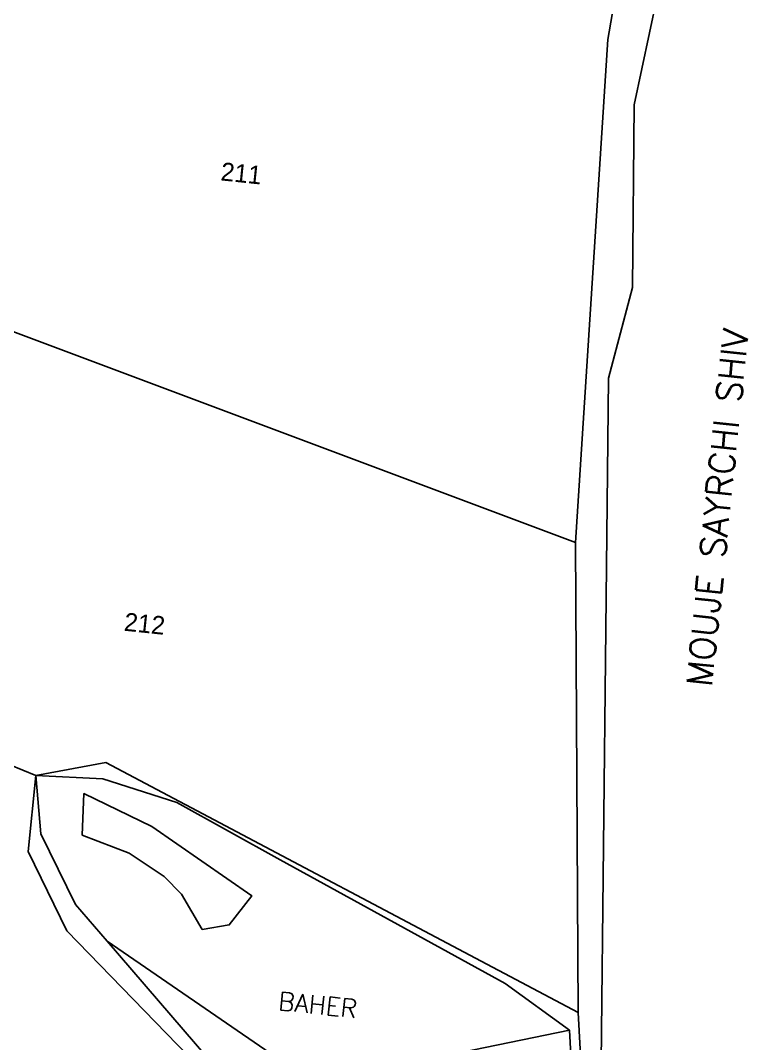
# Model space of a CAD drawing. Header units: metres. Extents: x 290336 to 293471, y 1993039 to 1996947.
# Drawn here: x 292964 to 293332, y 1993314 to 1993832 of the extents above; entities that cross this region are included whole.
import ezdxf
from ezdxf.enums import TextEntityAlignment as Align

# ---------------------------------------------------------------- set-up
doc = ezdxf.new("R2010")
doc.units = ezdxf.units.M
doc.header["$MEASUREMENT"] = 0
for name, color, linetype in [('POLY_PARCEL', 6, 'Continuous'), ('TEXT_MAPIN', 7, 'Continuous'), ('TEXT_MAPOUT', 7, 'Continuous'), ('TEXT_PARCEL', 7, 'Continuous'), ('V_BOUND_LINE', 7, 'Continuous'), ('VILLAGE BOUNDRY', 1, 'Continuous')]:
    doc.layers.add(name, color=color, linetype=linetype)
doc.styles.get("Standard").update_dxf_attribs({"font": 'simplex.shx'})
doc.styles.add('TEXT_MAP', font='', dxfattribs={"height": 1.8})
doc.styles.get('TEXT_MAP').set_extended_font_data('Kruti Dev 050')

msp = doc.modelspace()

# ---------------------------------------------------------------- linework, layer by layer
at = {"layer": 'POLY_PARCEL'}
for p, q in [((292845.59, 1993717.51), (293245.25, 1993567.58)), ((292803.06, 1993518.42), (292972.19, 1993449.53)), ((292972.19, 1993449.53), (293007.65, 1993456.1)), ((293007.65, 1993456.1), (293246.67, 1993329.41)), ((292972.19, 1993449.53), (292968.21, 1993411.08)), ((292968.21, 1993411.08), (292987.93, 1993370.87)), ((292987.93, 1993370.87), (293076.09, 1993279.95))]:
    msp.add_line(p, q, dxfattribs=at)
for points in [[(293008.27, 1993365.54), (292992.2, 1993384.22), (292974.66, 1993420), (292972.19, 1993449.53)], [(292972.19, 1993449.53), (293006, 1993447.82), (293043.45, 1993435.85), (293095.89, 1993406.81), (293209.74, 1993344.14), (293242.3, 1993320.48)], [(292995.6, 1993419.38), (292996.51, 1993440.34), (293030.9, 1993423.68), (293081.5, 1993388.56), (293070.09, 1993373.85), (293056.42, 1993371.53), (293045.86, 1993389.34), (293037.16, 1993398.35), (293019.4, 1993410.24), (292995.6, 1993419.38)], [(293242.3, 1993320.48), (293126.52, 1993296.68), (293120.97, 1993288.16), (293008.27, 1993365.54)], [(293242.3, 1993320.48), (293245.49, 1993260.99), (293233.61, 1993230.19), (293138.8, 1993241.31), (293078.91, 1993283.36), (293008.27, 1993365.54)]]:
    msp.add_lwpolyline(points, dxfattribs=at)
at = {"layer": 'V_BOUND_LINE'}
for p, q in [((293261.67, 1993822.26), (293274.23, 1993896.21)), ((293245.25, 1993567.58), (293261.67, 1993822.26)), ((293246.67, 1993329.41), (293245.25, 1993567.58)), ((293250.48, 1993257.28), (293246.67, 1993329.41))]:
    msp.add_line(p, q, dxfattribs=at)
at = {"layer": 'VILLAGE BOUNDRY'}
for p, q in [((293275.07, 1993789.18), (293287.26, 1993846.81)), ((293274.08, 1993696.78), (293275.07, 1993789.18)), ((293262.04, 1993650.72), (293274.08, 1993696.78)), ((293260.67, 1993523.64), (293262.04, 1993650.72)), ((293258.31, 1993304.19), (293260.67, 1993523.64))]:
    msp.add_line(p, q, dxfattribs=at)

# ---------------------------------------------------------------- texts
at = {"layer": 'TEXT_MAPIN'}
msp.add_text('BAHER', height=9.242, rotation=354.1017, dxfattribs=at).set_placement((293094.52, 1993330.81))
at = {"layer": 'TEXT_MAPOUT'}
msp.add_text('MOUJE SAYRCHI SHIV', height=12.8359, rotation=84.1017, dxfattribs=at).set_placement((293314.16, 1993494.06))
at = {"layer": 'TEXT_PARCEL', "style": 'TEXT_MAP'}
for s, p in [('211', (293076.17, 1993754.61)), ('212', (293027.25, 1993526.5))]:
    msp.add_text(s, height=9.242, rotation=354.1017, dxfattribs=at).set_placement(p, align=Align.MIDDLE)

doc.saveas('drawing.dxf')
